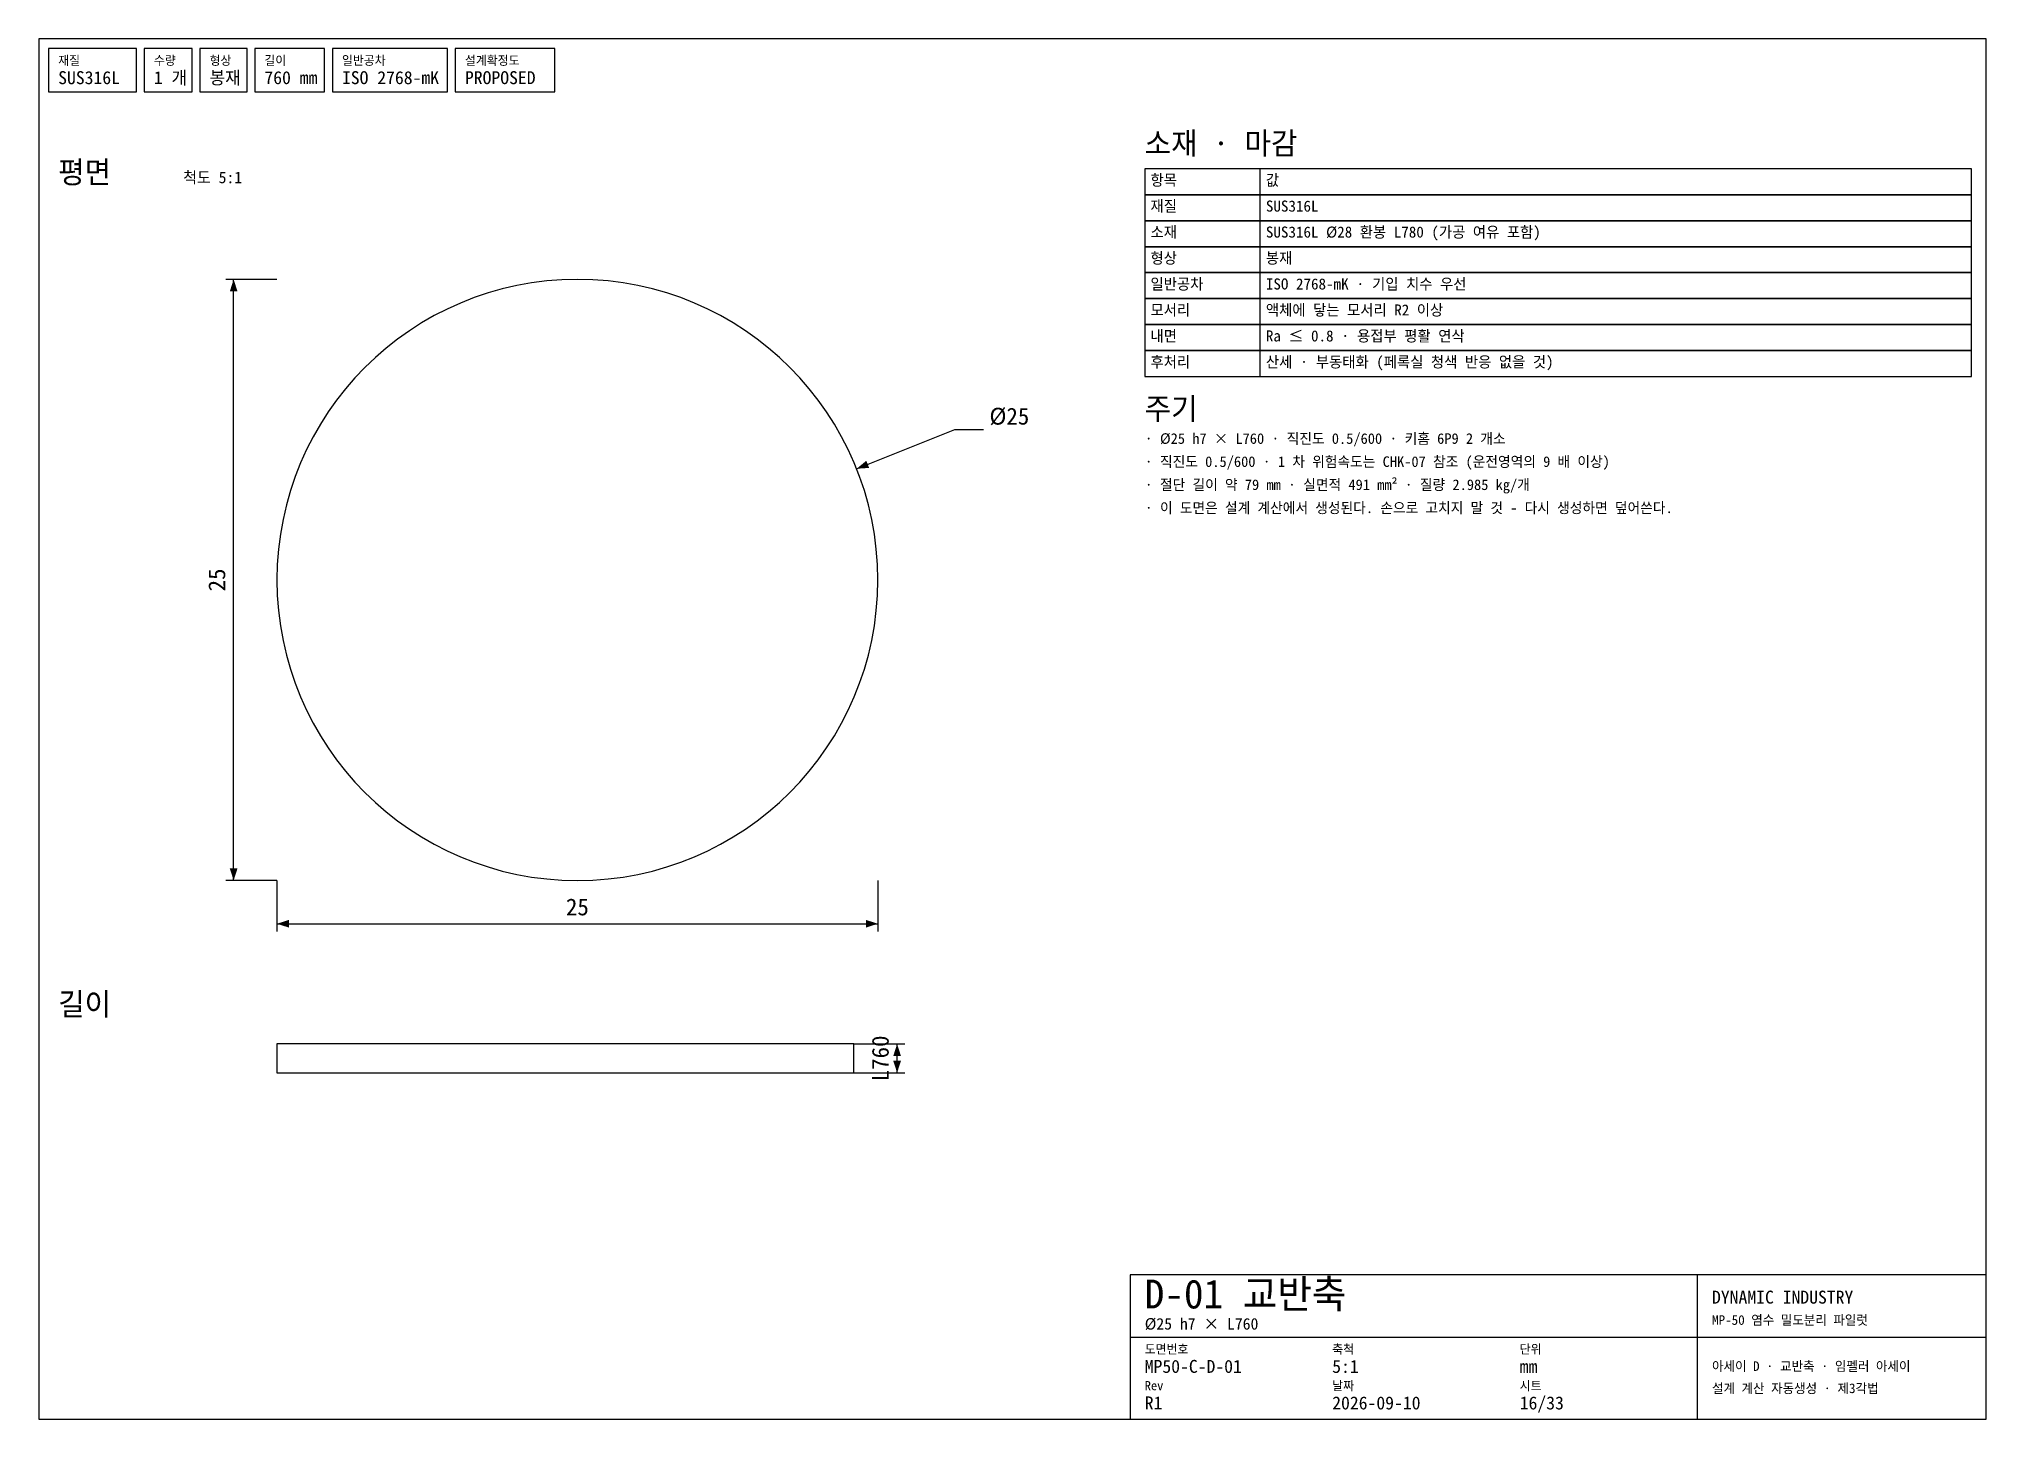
# Model space of a CAD drawing. Header units: millimetres. Extents: x 10 to 415, y 5 to 292.
import ezdxf
from ezdxf.enums import TextEntityAlignment as Align

# ---------------------------------------------------------------- set-up
doc = ezdxf.new("R2010")
doc.units = ezdxf.units.MM
for name, color, linetype in [('CUT', 7, 'CONTINUOUS'), ('DIM', 3, 'CONTINUOUS'), ('FRAME', 7, 'CONTINUOUS'), ('NOTE', 8, 'CONTINUOUS'), ('TEXT', 3, 'CONTINUOUS')]:
    doc.layers.add(name, color=color, linetype=linetype)

msp = doc.modelspace()

# ---------------------------------------------------------------- linework, layer by layer
at = {"layer": 'CUT'}
msp.add_lwpolyline([(59.5, 179.5, 1), (184.5, 179.5, 1)], format="xyb", close=True, dxfattribs=at)
msp.add_lwpolyline([(59.5, 77), (179.5, 77), (179.5, 83), (59.5, 83)], close=True, dxfattribs=at)
at = {"layer": 'DIM'}
for p, q in [((59.5, 242), (48.9, 242)), ((50.5, 117), (50.5, 242)), ((180.067976, 202.616232), (200.5, 210.75)), ((200.5, 210.75), (206.5, 210.75)), ((59.5, 117), (48.9, 117)), ((59.5, 117), (59.5, 106.4)), ((184.5, 117), (184.5, 106.4)), ((59.5, 108), (184.5, 108)), ((179.5, 83), (190.1, 83)), ((188.5, 77), (188.5, 83)), ((179.5, 77), (190.1, 77))]:
    msp.add_line(p, q, dxfattribs=at)
for points in [[(50.5, 242), (49.7, 239.5), (51.3, 239.5)], [(180.067976, 202.616232), (182.686582, 202.797612), (182.094807, 204.284152)], [(50.5, 117), (51.3, 119.5), (49.7, 119.5)], [(59.5, 108), (62, 107.2), (62, 108.8)], [(184.5, 108), (182, 108.8), (182, 107.2)], [(188.5, 83), (187.7, 80.5), (189.3, 80.5)], [(188.5, 77), (189.3, 79.5), (187.7, 79.5)]]:
    msp.add_solid(points, dxfattribs=at)
at = {"layer": 'FRAME'}
for p, q in [((264, 259.6), (264, 265)), ((264, 254.2), (264, 259.6)), ((264, 248.8), (264, 254.2)), ((264, 243.4), (264, 248.8)), ((264, 238), (264, 243.4)), ((264, 232.6), (264, 238)), ((264, 227.2), (264, 232.6)), ((264, 221.8), (264, 227.2)), ((355, 5), (355, 35)), ((237, 22), (415, 22))]:
    msp.add_line(p, q, dxfattribs=at)
for points in [[(10, 5), (415, 5), (415, 292), (10, 292)], [(12, 281), (30.3104, 281), (30.3104, 290), (12, 290)], [(31.9104, 281), (41.895296, 281), (41.895296, 290), (31.9104, 290)], [(43.495296, 281), (53.295296, 281), (53.295296, 290), (43.495296, 290)], [(54.895296, 281), (69.425696, 281), (69.425696, 290), (54.895296, 290)], [(71.025696, 281), (95.00912, 281), (95.00912, 290), (71.025696, 290)], [(96.60912, 281), (117.290336, 281), (117.290336, 290), (96.60912, 290)], [(240, 259.6), (412, 259.6), (412, 265), (240, 265)], [(240, 254.2), (412, 254.2), (412, 259.6), (240, 259.6)], [(240, 248.8), (412, 248.8), (412, 254.2), (240, 254.2)], [(240, 243.4), (412, 243.4), (412, 248.8), (240, 248.8)], [(240, 238), (412, 238), (412, 243.4), (240, 243.4)], [(240, 232.6), (412, 232.6), (412, 238), (240, 238)], [(240, 227.2), (412, 227.2), (412, 232.6), (240, 232.6)], [(240, 221.8), (412, 221.8), (412, 227.2), (240, 227.2)], [(237, 5), (415, 5), (415, 35), (237, 35)]]:
    msp.add_lwpolyline(points, close=True, dxfattribs=at)

# ---------------------------------------------------------------- texts
at = {"layer": 'DIM'}
msp.add_text('Ø25', height=3.5, dxfattribs=at).set_placement((207.7, 211.8))
for s, p in [('25', (48.75, 179.5)), ('L760', (186.75, 80))]:
    msp.add_text(s, height=3.5, rotation=90, dxfattribs=at).set_placement(p, align=Align.CENTER)
msp.add_text('25', height=3.5, dxfattribs=at).set_placement((122, 109.75), align=Align.CENTER)
at = {"layer": 'FRAME'}
for s, height, p in [('SUS316L', 2.7, (14, 282.6)), ('1 개', 2.7, (33.9104, 282.6)), ('봉재', 2.7, (45.495296, 282.6)), ('760 mm', 2.7, (56.895296, 282.6)), ('ISO 2768-mK', 2.7, (73.025696, 282.6)), ('PROPOSED', 2.7, (98.60912, 282.6)), ('소재 · 마감', 4.6, (240, 268)), ('평면', 4.6, (14, 262)), ('항목', 2.3, (241.2, 261.495)), ('값', 2.3, (265.2, 261.495)), ('주기', 4.6, (240, 212.8)), ('길이', 4.6, (14, 89)), ('D-01 교반축', 6, (240, 28)), ('DYNAMIC INDUSTRY', 2.7, (358, 29))]:
    msp.add_text(s, height=height, dxfattribs=at).set_placement(p)
at = {"layer": 'NOTE'}
for s, p in [('· Ø25 h7 × L760 · 직진도 0.5/600 · 키홈 6P9 2 개소', (240, 207.8)), ('· 직진도 0.5/600 · 1 차 위험속도는 CHK-07 참조 (운전영역의 9 배 이상)', (240, 203)), ('· 절단 길이 약 79 mm · 실면적 491 mm² · 질량 2.985 kg/개', (240, 198.2)), ('· 이 도면은 설계 계산에서 생성된다. 손으로 고치지 말 것 - 다시 생성하면 덮어쓴다.', (240, 193.4))]:
    msp.add_text(s, height=2.2, dxfattribs=at).set_placement(p)
at = {"layer": 'TEXT'}
for s, height, p in [('재질', 1.9, (14, 286.6)), ('수량', 1.9, (33.9104, 286.6)), ('형상', 1.9, (45.495296, 286.6)), ('길이', 1.9, (56.895296, 286.6)), ('일반공차', 1.9, (73.025696, 286.6)), ('설계확정도', 1.9, (98.60912, 286.6)), ('척도 5:1', 2.4, (40, 262)), ('재질', 2.3, (241.2, 256.095)), ('SUS316L', 2.3, (265.2, 256.095)), ('소재', 2.3, (241.2, 250.695)), ('SUS316L Ø28 환봉 L780 (가공 여유 포함)', 2.3, (265.2, 250.695)), ('형상', 2.3, (241.2, 245.295)), ('봉재', 2.3, (265.2, 245.295)), ('일반공차', 2.3, (241.2, 239.895)), ('ISO 2768-mK · 기입 치수 우선', 2.3, (265.2, 239.895)), ('모서리', 2.3, (241.2, 234.495)), ('액체에 닿는 모서리 R2 이상', 2.3, (265.2, 234.495)), ('내면', 2.3, (241.2, 229.095)), ('Ra ≤ 0.8 · 용접부 평활 연삭', 2.3, (265.2, 229.095)), ('후처리', 2.3, (241.2, 223.695)), ('산세 · 부동태화 (페록실 청색 반응 없을 것)', 2.3, (265.2, 223.695)), ('Ø25 h7 × L760', 2.4, (240, 23.6)), ('MP-50 염수 밀도분리 파일럿', 2, (358, 24.6)), ('도면번호', 1.9, (240, 18.6)), ('축척', 1.9, (279, 18.6)), ('단위', 1.9, (318, 18.6)), ('MP50-C-D-01', 2.7, (240, 14.6)), ('5:1', 2.7, (279, 14.6)), ('mm', 2.7, (318, 14.6)), ('아세이 D · 교반축 · 임펠러 아세이', 2, (358, 15)), ('Rev', 1.9, (240, 11)), ('날짜', 1.9, (279, 11)), ('시트', 1.9, (318, 11)), ('설계 계산 자동생성 · 제3각법', 2, (358, 10.4)), ('R1', 2.7, (240, 7)), ('2026-09-10', 2.7, (279, 7)), ('16/33', 2.7, (318, 7))]:
    msp.add_text(s, height=height, dxfattribs=at).set_placement(p)

doc.saveas('drawing.dxf')
